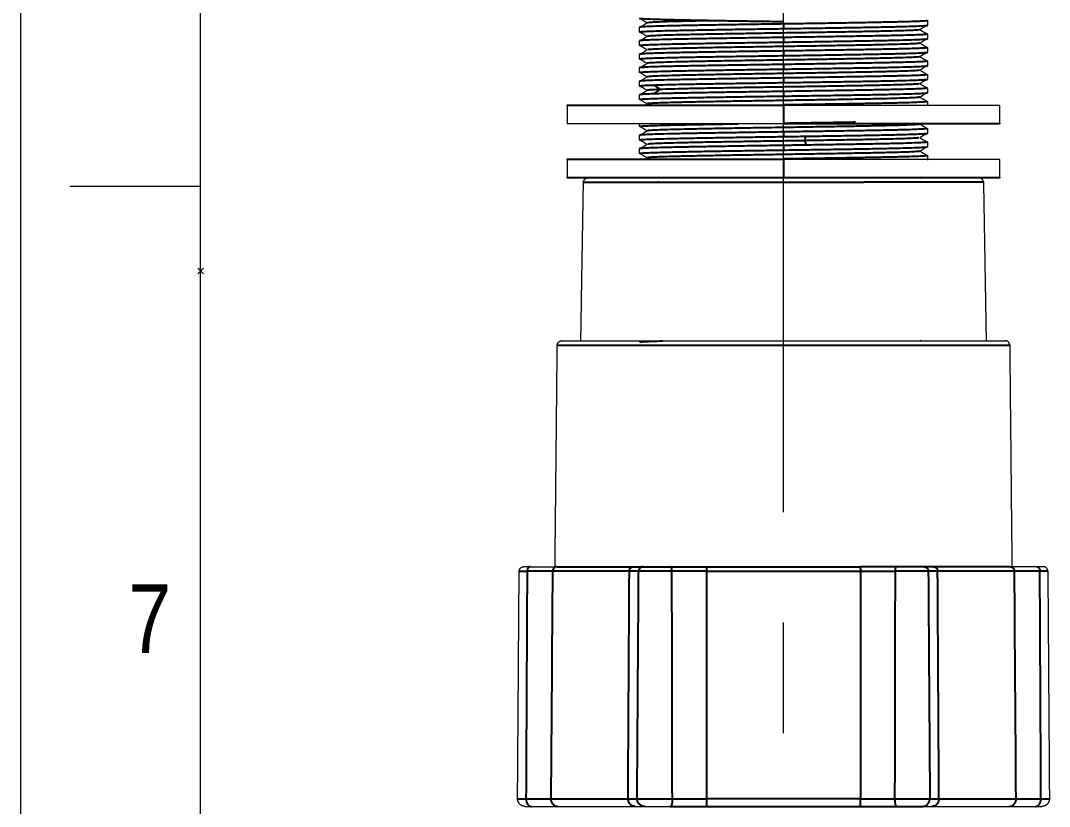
# Model space of a CAD drawing. Header units: inches. Extents: x 6245 to 6839, y 405 to 1245.
# Drawn here: x 6245.2 to 6359.5, y 556.1 to 643.4 of the extents above; entities that cross this region are included whole.
import ezdxf

# ---------------------------------------------------------------- set-up
doc = ezdxf.new("R2010")
doc.units = ezdxf.units.IN
doc.header["$LTSCALE"] = 4.84
doc.header["$MEASUREMENT"] = 0
doc.header["$PDMODE"] = 3
doc.header["$PDSIZE"] = 0.3125
doc.linetypes.add('CENTERX2', pattern=[20.32, 12.7, -2.54, 2.54, -2.54])
doc.layers.get('0').update_dxf_attribs({"linetype": 'CONTINUOUS', "lineweight": 13})
doc.layers.add('CENTER', color=1, linetype='CENTERX2', lineweight=15)
doc.styles.get("Standard").update_dxf_attribs({"font": 'arial.ttf', "width": 0.8})

msp = doc.modelspace()

# ---------------------------------------------------------------- linework, layer by layer
at = {"color": 7, "linetype": 'Continuous'}
for p, q in [((6245.238, 1244.986), (6245.238, 404.986)), ((6265.238, 624.986), (6250.702, 624.986))]:
    msp.add_line(p, q, dxfattribs=at)
at = {"linetype": 'Continuous'}
msp.add_line((6265.238, 424.986), (6265.238, 1224.986), dxfattribs=at)
at = {"lineweight": -3}
for points, knots in [([(6329.989, 643.279), (6329.155, 643.292), (6327.482, 643.316), (6325.017, 643.354), (6322.683, 643.392), (6320.571, 643.429), (6318.653, 643.466), (6316.988, 643.504), (6315.655, 643.542), (6314.702, 643.579), (6314.154, 643.614), (6314.013, 643.637), (6313.995, 643.648)], [0, 0, 0, 0, 2.521064, 5.042128, 7.563192, 10.084256, 12.60532, 15.126384, 17.647448, 20.1685119, 22.6895759, 24.7788492, 24.7788492, 24.7788492, 24.7788492]), ([(6313.989, 642.154), (6313.989, 642.164), (6314.087, 642.187), (6314.58, 642.223), (6315.493, 642.26), (6316.793, 642.299), (6318.425, 642.337), (6320.368, 642.376), (6322.52, 642.414), (6324.914, 642.452), (6327.431, 642.491), (6329.138, 642.516), (6329.989, 642.529)], [-25.2226465, -25.2226465, -25.2226465, -25.2226465, -23.1960745, -20.6187329, -18.0413913, -15.4640497, -12.886708, -10.3093664, -7.7320248, -5.1546832, -2.5773416, 0, 0, 0, 0]), ([(6329.989, 643.043), (6329.154, 643.03), (6327.484, 643.005), (6325.052, 642.968), (6322.718, 642.931), (6320.613, 642.894), (6318.688, 642.857), (6317.04, 642.819), (6315.722, 642.782), (6314.745, 642.744), (6314.166, 642.709), (6314.014, 642.685), (6313.995, 642.674)], [0, 0, 0, 0, 2.5210625, 5.042125, 7.5631874, 10.0842499, 12.6053124, 15.1263749, 17.6474373, 20.1684998, 22.6895623, 24.8929398, 24.8929398, 24.8929398, 24.8929398]), ([(6322.011, 643.404), (6321.907, 643.402), (6321.114, 643.387), (6319.715, 643.359), (6318.026, 643.32), (6316.661, 643.281), (6315.649, 643.242), (6315.031, 643.204), (6314.87, 643.18), (6314.849, 643.168)], [238.8026454, 238.8026454, 238.8026454, 238.8026454, 239.1723766, 241.6380712, 244.1037658, 246.5694604, 249.035155, 251.5008496, 253.7875724, 253.7875724, 253.7875724, 253.7875724]), ([(6345.082, 642.391), (6345.013, 642.378), (6344.74, 642.352), (6343.943, 642.313), (6342.792, 642.275), (6341.321, 642.237), (6339.516, 642.198), (6337.462, 642.159), (6335.208, 642.12), (6332.823, 642.081), (6330.372, 642.042), (6327.916, 642.003), (6325.516, 641.965), (6323.233, 641.926), (6321.124, 641.888), (6319.241, 641.849), (6317.643, 641.81), (6316.378, 641.772), (6315.459, 641.733), (6314.978, 641.698), (6314.864, 641.676), (6314.849, 641.668)], [303.2804363, 303.2804363, 303.2804363, 303.2804363, 305.7461309, 308.2118255, 310.6775201, 313.1432147, 315.6089093, 318.0746039, 320.5402985, 323.0059931, 325.4716877, 327.9373823, 330.4030769, 332.8687715, 335.3344661, 337.8001607, 340.2658553, 342.7315499, 345.1972445, 347.6629391, 349.3284304, 349.3284304, 349.3284304, 349.3284304]), ([(6345.989, 643.418), (6345.989, 643.405), (6345.857, 643.38), (6345.28, 643.343), (6344.325, 643.306), (6342.991, 643.268), (6341.325, 643.23), (6339.404, 643.192), (6337.286, 643.155), (6334.956, 643.118), (6332.491, 643.08), (6330.822, 643.055), (6329.989, 643.043)], [-25.151414, -25.151414, -25.151414, -25.151414, -22.6895602, -20.168498, -17.6474357, -15.1263735, -12.6053112, -10.084249, -7.5631867, -5.0421245, -2.5210622, 0, 0, 0, 0]), ([(6329.989, 642.529), (6330.824, 642.541), (6332.496, 642.566), (6334.964, 642.604), (6337.301, 642.642), (6339.416, 642.679), (6341.324, 642.716), (6342.987, 642.754), (6344.319, 642.792), (6345.274, 642.829), (6345.825, 642.864), (6345.966, 642.887), (6345.984, 642.898)], [0, 0, 0, 0, 2.5210647, 5.0421294, 7.5631941, 10.0842588, 12.6053235, 15.1263882, 17.6474529, 20.1685176, 22.6895823, 24.8007595, 24.8007595, 24.8007595, 24.8007595]), ([(6329.989, 641.543), (6329.134, 641.53), (6327.42, 641.505), (6324.9, 641.466), (6322.509, 641.427), (6320.364, 641.389), (6318.43, 641.351), (6316.802, 641.313), (6315.502, 641.275), (6314.584, 641.237), (6314.117, 641.203), (6314.009, 641.182), (6313.995, 641.174)], [-38.6600992, -38.6600992, -38.6600992, -38.6600992, -36.0827592, -33.5054193, -30.9280793, -28.3507394, -25.7733994, -23.1960595, -20.6187196, -18.0413796, -15.4640397, -13.8408403, -13.8408403, -13.8408403, -13.8408403]), ([(6345.989, 641.918), (6345.99, 641.906), (6345.864, 641.881), (6345.298, 641.844), (6344.347, 641.807), (6343.012, 641.768), (6341.341, 641.73), (6339.422, 641.693), (6337.297, 641.656), (6334.953, 641.618), (6332.485, 641.58), (6330.819, 641.555), (6329.989, 641.543)], [25.3098221, 25.3098221, 25.3098221, 25.3098221, 27.731705, 30.252769, 32.7738331, 35.2948972, 37.8159613, 40.3370254, 42.8580895, 45.3791536, 47.9002177, 50.4212817, 50.4212817, 50.4212817, 50.4212817]), ([(6329.989, 641.029), (6330.825, 641.042), (6332.499, 641.066), (6334.967, 641.104), (6337.304, 641.142), (6339.409, 641.179), (6341.319, 641.216), (6342.956, 641.253), (6344.288, 641.291), (6345.253, 641.328), (6345.82, 641.364), (6345.965, 641.387), (6345.984, 641.398)], [-50.421317, -50.421317, -50.421317, -50.421317, -47.9002511, -45.3791853, -42.8581194, -40.3370536, -37.8159877, -35.2949219, -32.773856, -30.2527902, -27.7317243, -25.563414, -25.563414, -25.563414, -25.563414]), ([(6313.989, 640.654), (6313.989, 640.666), (6314.113, 640.69), (6314.68, 640.728), (6315.632, 640.765), (6316.966, 640.803), (6318.63, 640.842), (6320.547, 640.879), (6322.677, 640.916), (6325.026, 640.954), (6327.497, 640.992), (6329.161, 641.016), (6329.989, 641.029)], [-25.1223367, -25.1223367, -25.1223367, -25.1223367, -22.6895916, -20.1685258, -17.6474601, -15.1263944, -12.6053287, -10.0842629, -7.5631972, -5.0421315, -2.5210657, 0, 0, 0, 0]), ([(6345.129, 640.904), (6345.115, 640.896), (6345.006, 640.875), (6344.542, 640.841), (6343.639, 640.802), (6342.373, 640.763), (6340.785, 640.724), (6338.903, 640.686), (6336.822, 640.647), (6334.563, 640.609), (6332.147, 640.57), (6329.681, 640.531), (6327.214, 640.492), (6324.847, 640.454), (6322.621, 640.415), (6320.571, 640.377), (6318.769, 640.338), (6317.261, 640.299), (6316.082, 640.261), (6315.268, 640.222), (6314.986, 640.196), (6314.91, 640.183)], [35.3759087, 35.3759087, 35.3759087, 35.3759087, 36.9854191, 39.4511137, 41.9168083, 44.3825029, 46.8481975, 49.3138921, 51.7795867, 54.2452813, 56.7109759, 59.1766705, 61.6423651, 64.1080597, 66.5737543, 69.0394489, 71.5051435, 73.9708381, 76.4365327, 78.9022273, 81.3679219, 81.3679219, 81.3679219, 81.3679219]), ([(6345.989, 640.418), (6345.989, 640.406), (6345.864, 640.381), (6345.291, 640.344), (6344.336, 640.306), (6343.001, 640.268), (6341.353, 640.23), (6339.427, 640.193), (6337.304, 640.156), (6334.954, 640.118), (6332.483, 640.08), (6330.818, 640.055), (6329.989, 640.043)], [-25.1441361, -25.1441361, -25.1441361, -25.1441361, -22.6895944, -20.1685283, -17.6474623, -15.1263962, -12.6053302, -10.0842642, -7.5631981, -5.0421321, -2.521066, 0, 0, 0, 0]), ([(6313.989, 639.154), (6313.989, 639.166), (6314.117, 639.191), (6314.686, 639.228), (6315.638, 639.265), (6316.974, 639.304), (6318.645, 639.342), (6320.569, 639.379), (6322.686, 639.416), (6325.024, 639.454), (6327.489, 639.492), (6329.158, 639.517), (6329.989, 639.529)], [25.3028023, 25.3028023, 25.3028023, 25.3028023, 27.7316874, 30.2527499, 32.7738124, 35.2948748, 37.8159373, 40.3369998, 42.8580623, 45.3791248, 47.9001873, 50.4212498, 50.4212498, 50.4212498, 50.4212498]), ([(6329.989, 640.043), (6329.155, 640.031), (6327.484, 640.005), (6325.015, 639.968), (6322.679, 639.93), (6320.564, 639.893), (6318.661, 639.856), (6317.007, 639.818), (6315.674, 639.78), (6314.714, 639.743), (6314.154, 639.707), (6314.012, 639.685), (6313.994, 639.674)], [-50.4213183, -50.4213183, -50.4213183, -50.4213183, -47.9002524, -45.3791865, -42.8581206, -40.3370547, -37.8159888, -35.2949228, -32.7738569, -30.252791, -27.7317251, -25.5806407, -25.5806407, -25.5806407, -25.5806407]), ([(6345.13, 639.405), (6345.109, 639.393), (6344.952, 639.368), (6344.346, 639.331), (6343.362, 639.293), (6342.011, 639.254), (6340.333, 639.215), (6338.386, 639.176), (6336.233, 639.137), (6333.918, 639.098), (6331.498, 639.06), (6329.042, 639.021), (6326.58, 638.982), (6324.227, 638.943), (6322.02, 638.904), (6320.045, 638.866), (6318.335, 638.828), (6316.898, 638.789), (6315.814, 638.75), (6315.103, 638.711), (6314.896, 638.685), (6314.859, 638.672)], [130.9042582, 130.9042582, 130.9042582, 130.9042582, 133.1475086, 135.6132032, 138.0788978, 140.5445924, 143.010287, 145.4759816, 147.9416762, 150.4073708, 152.8730654, 155.33876, 157.8044546, 160.2701492, 162.7358438, 165.2015384, 167.6672331, 170.1329277, 172.5986223, 175.0643169, 177.5300115, 177.5300115, 177.5300115, 177.5300115]), ([(6329.989, 639.529), (6330.825, 639.541), (6332.498, 639.566), (6334.94, 639.604), (6337.279, 639.641), (6339.379, 639.678), (6341.301, 639.715), (6342.937, 639.753), (6344.261, 639.79), (6345.236, 639.827), (6345.815, 639.863), (6345.965, 639.887), (6345.984, 639.898)], [0, 0, 0, 0, 2.5210642, 5.0421283, 7.5631925, 10.0842566, 12.6053208, 15.1263849, 17.6474491, 20.1685132, 22.6895774, 24.9029416, 24.9029416, 24.9029416, 24.9029416]), ([(6345.989, 638.918), (6345.989, 638.905), (6345.857, 638.88), (6345.27, 638.843), (6344.303, 638.805), (6342.976, 638.768), (6341.327, 638.73), (6339.386, 638.692), (6337.27, 638.655), (6334.921, 638.617), (6332.48, 638.58), (6330.818, 638.555), (6329.989, 638.543)], [25.2203229, 25.2203229, 25.2203229, 25.2203229, 27.7317112, 30.2527759, 32.7738405, 35.2949052, 37.8159699, 40.3370345, 42.8580992, 45.3791638, 47.9002285, 50.4212932, 50.4212932, 50.4212932, 50.4212932]), ([(6313.989, 637.654), (6313.989, 637.667), (6314.124, 637.692), (6314.712, 637.729), (6315.669, 637.766), (6317.001, 637.804), (6318.663, 637.842), (6320.58, 637.88), (6322.702, 637.917), (6325.024, 637.954), (6327.489, 637.992), (6329.157, 638.016), (6329.989, 638.029)], [-25.1877021, -25.1877021, -25.1877021, -25.1877021, -22.689574, -20.1685102, -17.6474464, -15.1263827, -12.6053189, -10.0842551, -7.5631913, -5.0421276, -2.5210638, 0, 0, 0, 0]), ([(6329.989, 638.543), (6329.155, 638.53), (6327.482, 638.506), (6325.016, 638.468), (6322.681, 638.43), (6320.57, 638.393), (6318.653, 638.356), (6316.988, 638.318), (6315.655, 638.28), (6314.703, 638.242), (6314.154, 638.207), (6314.013, 638.184), (6313.995, 638.174)], [0, 0, 0, 0, 2.5210639, 5.0421278, 7.5631917, 10.0842556, 12.6053195, 15.1263834, 17.6474473, 20.1685112, 22.6895751, 24.7837215, 24.7837215, 24.7837215, 24.7837215]), ([(6345.112, 637.898), (6345.067, 637.885), (6344.842, 637.859), (6344.115, 637.82), (6343.016, 637.782), (6341.568, 637.743), (6339.837, 637.704), (6337.827, 637.665), (6335.603, 637.626), (6333.236, 637.587), (6330.785, 637.549), (6328.315, 637.51), (6325.893, 637.471), (6323.58, 637.432), (6321.441, 637.394), (6319.524, 637.355), (6317.883, 637.316), (6316.552, 637.278), (6315.581, 637.239), (6315.016, 637.203), (6314.868, 637.179), (6314.849, 637.168)], [226.8439035, 226.8439035, 226.8439035, 226.8439035, 229.3095981, 231.7752927, 234.2409874, 236.706682, 239.1723766, 241.6380712, 244.1037658, 246.5694604, 249.035155, 251.5008496, 253.9665442, 256.4322388, 258.8979334, 261.363628, 263.8293226, 266.2950172, 268.7607118, 271.2264064, 273.3194594, 273.3194594, 273.3194594, 273.3194594]), ([(6329.989, 638.029), (6330.825, 638.042), (6332.496, 638.066), (6334.933, 638.104), (6337.258, 638.141), (6339.37, 638.178), (6341.296, 638.215), (6342.95, 638.253), (6344.268, 638.29), (6345.241, 638.328), (6345.814, 638.363), (6345.964, 638.387), (6345.984, 638.398)], [-50.4212462, -50.4212462, -50.4212462, -50.4212462, -47.9001839, -45.3791216, -42.8580593, -40.336997, -37.8159347, -35.2948724, -32.7738101, -30.2527477, -27.7316854, -25.5637707, -25.5637707, -25.5637707, -25.5637707]), ([(6329.989, 637.043), (6329.156, 637.031), (6327.488, 637.005), (6325.026, 636.968), (6322.706, 636.931), (6320.584, 636.894), (6318.664, 636.856), (6316.998, 636.818), (6315.664, 636.78), (6314.708, 636.743), (6314.155, 636.708), (6314.013, 636.684), (6313.995, 636.674)], [-50.4213249, -50.4213249, -50.4213249, -50.4213249, -47.9002586, -45.3791924, -42.8581261, -40.3370599, -37.8159937, -35.2949274, -32.7738612, -30.2527949, -27.7317287, -25.6371295, -25.6371295, -25.6371295, -25.6371295]), ([(6329.989, 636.529), (6330.825, 636.541), (6332.497, 636.566), (6334.958, 636.604), (6337.265, 636.641), (6339.39, 636.678), (6341.313, 636.716), (6342.975, 636.754), (6344.304, 636.791), (6345.26, 636.829), (6345.821, 636.864), (6345.966, 636.887), (6345.984, 636.898)], [-50.4213037, -50.4213037, -50.4213037, -50.4213037, -47.9002385, -45.3791733, -42.8581082, -40.337043, -37.8159778, -35.2949126, -32.7738474, -30.2527822, -27.731717, -25.6120187, -25.6120187, -25.6120187, -25.6120187]), ([(6313.989, 636.154), (6313.989, 636.165), (6314.094, 636.188), (6314.602, 636.224), (6315.196, 636.248), (6315.548, 636.26)], [-7.1435864, -7.1435864, -7.1435864, -7.1435864, -4.9768624, -2.4884312, 0, 0, 0, 0]), ([(6316.319, 635.767), (6315.968, 635.754), (6315.383, 635.729), (6314.958, 635.695), (6314.862, 635.675), (6314.849, 635.668)], [0, 0, 0, 0, 2.4656946, 4.9313892, 6.3522296, 6.3522296, 6.3522296, 6.3522296]), ([(6345.982, 635.911), (6345.962, 635.901), (6345.817, 635.878), (6345.261, 635.843), (6344.306, 635.805), (6342.979, 635.768), (6341.318, 635.73), (6339.393, 635.692), (6337.264, 635.655), (6334.951, 635.618), (6332.488, 635.58), (6330.822, 635.555), (6329.989, 635.543)], [-24.7516955, -24.7516955, -24.7516955, -24.7516955, -22.6895883, -20.1685229, -17.6474575, -15.1263922, -12.6053268, -10.0842615, -7.5631961, -5.0421307, -2.5210654, 0, 0, 0, 0]), ([(6315.548, 635.274), (6315.193, 635.262), (6314.595, 635.237), (6314.12, 635.203), (6314.009, 635.182), (6313.994, 635.174)], [-32.3494677, -32.3494677, -32.3494677, -32.3494677, -29.8610471, -27.3726265, -25.6510536, -25.6510536, -25.6510536, -25.6510536]), ([(6345.13, 634.905), (6345.113, 634.895), (6344.99, 634.873), (6344.486, 634.838), (6343.542, 634.799), (6342.255, 634.76), (6340.657, 634.722), (6338.767, 634.683), (6336.653, 634.644), (6334.359, 634.606), (6331.952, 634.567), (6329.483, 634.528), (6327.052, 634.49), (6324.674, 634.451), (6322.429, 634.412), (6320.389, 634.373), (6318.601, 634.334), (6317.134, 634.296), (6315.991, 634.257), (6315.208, 634.218), (6314.949, 634.192), (6314.887, 634.179)], [54.9123685, 54.9123685, 54.9123685, 54.9123685, 56.7109762, 59.1766709, 61.6423655, 64.1080601, 66.5737547, 69.0394493, 71.505144, 73.9708386, 76.4365332, 78.9022278, 81.3679224, 83.8336171, 86.2993117, 88.7650063, 91.2307009, 93.6963955, 96.1620902, 98.6277848, 101.0934794, 101.0934794, 101.0934794, 101.0934794]), ([(6329.989, 635.029), (6330.823, 635.041), (6332.493, 635.066), (6334.955, 635.104), (6337.283, 635.142), (6339.398, 635.178), (6341.319, 635.216), (6342.986, 635.254), (6344.321, 635.292), (6345.275, 635.329), (6345.825, 635.364), (6345.966, 635.387), (6345.984, 635.398)], [-50.4213028, -50.4213028, -50.4213028, -50.4213028, -47.9002377, -45.3791725, -42.8581074, -40.3370423, -37.8159771, -35.294912, -32.7738468, -30.2527817, -27.7317166, -25.6364291, -25.6364291, -25.6364291, -25.6364291]), ([(6345.989, 634.418), (6345.989, 634.405), (6345.858, 634.381), (6345.282, 634.344), (6344.328, 634.306), (6342.993, 634.268), (6341.326, 634.23), (6339.404, 634.192), (6337.287, 634.155), (6334.956, 634.118), (6332.492, 634.08), (6330.822, 634.055), (6329.989, 634.043)], [-25.1460933, -25.1460933, -25.1460933, -25.1460933, -22.6895626, -20.1685001, -17.6474376, -15.1263751, -12.6053126, -10.08425, -7.5631875, -5.042125, -2.5210625, 0, 0, 0, 0]), ([(6329.989, 632.029), (6330.824, 632.041), (6332.498, 632.066), (6334.967, 632.104), (6336.784, 632.133), (6337.755, 632.15), (6337.994, 632.154)], [-50.4213234, -50.4213234, -50.4213234, -50.4213234, -47.9002572, -45.3791911, -42.8581249, -42.0171915, -42.0171915, -42.0171915, -42.0171915]), ([(6313.989, 631.654), (6313.989, 631.666), (6314.113, 631.69), (6314.681, 631.728), (6315.633, 631.765), (6316.967, 631.803), (6318.629, 631.842), (6320.546, 631.879), (6322.645, 631.916), (6324.172, 631.94), (6324.938, 631.952)], [-25.1243873, -25.1243873, -25.1243873, -25.1243873, -22.6895905, -20.1685249, -17.6474592, -15.1263936, -12.605328, -10.0842624, -7.5631968, -5.1551628, -5.1551628, -5.1551628, -5.1551628]), ([(6329.989, 631.043), (6329.155, 631.03), (6327.483, 631.006), (6325.015, 630.968), (6322.68, 630.93), (6320.565, 630.893), (6318.662, 630.856), (6317.01, 630.818), (6315.676, 630.78), (6314.716, 630.743), (6314.156, 630.708), (6314.013, 630.685), (6313.995, 630.674)], [-50.421312, -50.421312, -50.421312, -50.421312, -47.9002464, -45.3791808, -42.8581152, -40.3370496, -37.815984, -35.2949184, -32.7738528, -30.2527872, -27.7317216, -25.587436, -25.587436, -25.587436, -25.587436]), ([(6345.095, 631.894), (6345.035, 631.881), (6344.781, 631.855), (6344.012, 631.816), (6342.872, 631.777), (6341.398, 631.739), (6339.625, 631.7), (6337.604, 631.661), (6335.383, 631.623), (6333.01, 631.584), (6330.574, 631.545), (6328.133, 631.507), (6325.702, 631.468), (6323.395, 631.429), (6321.256, 631.39), (6319.363, 631.351), (6317.76, 631.313), (6316.45, 631.274), (6315.506, 631.235), (6314.991, 631.2), (6314.866, 631.177), (6314.849, 631.168)], [246.5694619, 246.5694619, 246.5694619, 246.5694619, 249.0351565, 251.5008512, 253.9665458, 256.4322404, 258.897935, 261.3636296, 263.8293243, 266.2950189, 268.7607135, 271.2264081, 273.6921027, 276.1577974, 278.623492, 281.0891866, 283.5548812, 286.0205758, 288.4862705, 290.9519651, 292.8051493, 292.8051493, 292.8051493, 292.8051493]), ([(6345.989, 631.418), (6345.989, 631.406), (6345.864, 631.381), (6345.293, 631.344), (6344.338, 631.306), (6343.004, 631.268), (6341.354, 631.23), (6339.429, 631.193), (6337.305, 631.156), (6334.954, 631.118), (6332.483, 631.08), (6330.818, 631.055), (6329.989, 631.043)], [-25.1406267, -25.1406267, -25.1406267, -25.1406267, -22.6895945, -20.1685285, -17.6474624, -15.1263964, -12.6053303, -10.0842642, -7.5631982, -5.0421321, -2.5210661, 0, 0, 0, 0]), ([(6313.989, 630.154), (6313.989, 630.166), (6314.118, 630.191), (6314.688, 630.228), (6315.64, 630.265), (6316.975, 630.304), (6318.646, 630.342), (6320.569, 630.379), (6322.686, 630.416), (6325.024, 630.454), (6327.489, 630.492), (6329.157, 630.517), (6329.989, 630.529)], [25.2995025, 25.2995025, 25.2995025, 25.2995025, 27.7316861, 30.2527485, 32.7738109, 35.2948733, 37.8159357, 40.336998, 42.8580604, 45.3791228, 47.9001852, 50.4212475, 50.4212475, 50.4212475, 50.4212475]), ([(6332.492, 630.567), (6333.318, 630.579), (6334.951, 630.604), (6337.298, 630.642), (6339.435, 630.679), (6341.328, 630.716), (6342.966, 630.753), (6344.284, 630.791), (6345.25, 630.828), (6345.818, 630.864), (6345.965, 630.887), (6345.984, 630.898)], [-47.8999973, -47.8999973, -47.8999973, -47.8999973, -45.3789448, -42.8578923, -40.3368399, -37.8157874, -35.2947349, -32.7736824, -30.2526299, -27.7315774, -25.5668131, -25.5668131, -25.5668131, -25.5668131]), ([(6345.989, 629.918), (6345.989, 629.906), (6345.859, 629.881), (6345.277, 629.843), (6344.317, 629.806), (6342.998, 629.768), (6341.352, 629.73), (6339.448, 629.693), (6337.299, 629.656), (6334.945, 629.618), (6333.315, 629.593), (6332.492, 629.58)], [-22.6629869, -22.6629869, -22.6629869, -22.6629869, -20.1684176, -17.6473654, -15.1263132, -12.605261, -10.0842088, -7.5631566, -5.0421044, -2.5210522, 0, 0, 0, 0]), ([(6313.989, 628.654), (6313.989, 628.667), (6314.125, 628.692), (6314.713, 628.729), (6315.669, 628.766), (6317.001, 628.804), (6318.663, 628.842), (6320.581, 628.88), (6322.704, 628.917), (6325.024, 628.954), (6327.489, 628.992), (6329.157, 629.016), (6329.989, 629.029)], [25.2301107, 25.2301107, 25.2301107, 25.2301107, 27.7317045, 30.2527686, 32.7738326, 35.2948967, 37.8159607, 40.3370248, 42.8580888, 45.3791529, 47.9002169, 50.421281, 50.421281, 50.421281, 50.421281]), ([(6329.989, 629.543), (6329.155, 629.53), (6327.482, 629.505), (6325.017, 629.468), (6322.683, 629.43), (6320.572, 629.393), (6318.654, 629.356), (6316.988, 629.318), (6315.655, 629.28), (6314.702, 629.242), (6314.154, 629.207), (6314.012, 629.184), (6313.995, 629.174)], [0, 0, 0, 0, 2.5210642, 5.0421283, 7.5631925, 10.0842566, 12.6053208, 15.126385, 17.6474491, 20.1685133, 22.6895774, 24.7894561, 24.7894561, 24.7894561, 24.7894561]), ([(6345.13, 628.905), (6345.111, 628.894), (6344.965, 628.87), (6344.393, 628.833), (6343.422, 628.794), (6342.084, 628.756), (6340.424, 628.717), (6338.49, 628.678), (6336.323, 628.639), (6334.02, 628.6), (6331.597, 628.561), (6329.115, 628.522), (6326.668, 628.484), (6324.311, 628.445), (6322.108, 628.406), (6320.113, 628.367), (6318.377, 628.329), (6316.949, 628.29), (6315.856, 628.252), (6315.136, 628.213), (6314.912, 628.187), (6314.867, 628.174)], [74.3616869, 74.3616869, 74.3616869, 74.3616869, 76.4364334, 78.9021248, 81.3678162, 83.8335076, 86.299199, 88.7648904, 91.2305818, 93.6962732, 96.1619646, 98.627656, 101.0933474, 103.5590388, 106.0247302, 108.4904216, 110.956113, 113.4218044, 115.8874958, 118.3531872, 120.8188786, 120.8188786, 120.8188786, 120.8188786]), ([(6329.989, 629.029), (6330.825, 629.042), (6332.496, 629.066), (6334.936, 629.104), (6337.258, 629.141), (6339.371, 629.178), (6341.298, 629.215), (6342.953, 629.253), (6344.271, 629.29), (6345.242, 629.328), (6345.815, 629.363), (6345.964, 629.387), (6345.984, 629.398)], [-50.4212503, -50.4212503, -50.4212503, -50.4212503, -47.9001878, -45.3791253, -42.8580627, -40.3370002, -37.8159377, -35.2948752, -32.7738127, -30.2527502, -27.7316877, -25.5687976, -25.5687976, -25.5687976, -25.5687976]), ([(6316.571, 607.792), (6316.127, 607.78), (6315.344, 607.755), (6314.507, 607.718), (6314.073, 607.685), (6313.989, 607.663), (6313.989, 607.654)], [0, 0, 0, 0, 2.4605943, 4.9211886, 7.3817828, 9.2445547, 9.2445547, 9.2445547, 9.2445547]), ([(6304.789, 582.723), (6304.751, 582.723), (6304.713, 582.717), (6304.676, 582.707), (6304.627, 582.693), (6304.578, 582.67), (6304.535, 582.638), (6304.494, 582.609), (6304.457, 582.571), (6304.426, 582.528), (6304.396, 582.485), (6304.371, 582.437), (6304.355, 582.385), (6304.339, 582.334), (6304.33, 582.279), (6304.329, 582.225)], [-0.80126826, -0.80126826, -0.80126826, -0.80126826, -0.67220824, -0.67220824, -0.67220824, -0.49736249, -0.49736249, -0.49736249, -0.32956837, -0.32956837, -0.32956837, -0.16488275, -0.16488275, -0.16488275, 0, 0, 0, 0]), ([(6312.869, 582.225), (6312.869, 582.279), (6312.878, 582.334), (6312.893, 582.385), (6312.909, 582.437), (6312.933, 582.485), (6312.961, 582.528), (6312.991, 582.571), (6313.027, 582.609), (6313.067, 582.638), (6313.108, 582.67), (6313.154, 582.693), (6313.201, 582.707), (6313.237, 582.717), (6313.273, 582.723), (6313.309, 582.723)], [-0.80724683, -0.80724683, -0.80724683, -0.80724683, -0.64236407, -0.64236407, -0.64236407, -0.47767846, -0.47767846, -0.47767846, -0.30988434, -0.30988434, -0.30988434, -0.13503859, -0.13503859, -0.13503859, -0.00597857, -0.00597857, -0.00597857, -0.00597857]), ([(6321.458, 582.638), (6321.457, 582.609), (6321.455, 582.571), (6321.454, 582.528), (6321.452, 582.485), (6321.451, 582.437), (6321.451, 582.385), (6321.45, 582.334), (6321.45, 582.279), (6321.45, 582.225)], [-0.49736249, -0.49736249, -0.49736249, -0.49736249, -0.32956837, -0.32956837, -0.32956837, -0.16488275, -0.16488275, -0.16488275, 0, 0, 0, 0]), ([(6338.52, 582.638), (6338.522, 582.609), (6338.524, 582.571), (6338.525, 582.528), (6338.526, 582.485), (6338.527, 582.437), (6338.528, 582.385), (6338.528, 582.334), (6338.529, 582.279), (6338.529, 582.225)], [0.30988434, 0.30988434, 0.30988434, 0.30988434, 0.47767846, 0.47767846, 0.47767846, 0.64236407, 0.64236407, 0.64236407, 0.80724683, 0.80724683, 0.80724683, 0.80724683]), ([(6346.669, 582.723), (6346.706, 582.723), (6346.742, 582.717), (6346.777, 582.707), (6346.825, 582.693), (6346.871, 582.67), (6346.912, 582.638), (6346.952, 582.609), (6346.988, 582.571), (6347.017, 582.528), (6347.046, 582.485), (6347.069, 582.437), (6347.085, 582.385), (6347.101, 582.334), (6347.109, 582.279), (6347.11, 582.225)], [-0.80126826, -0.80126826, -0.80126826, -0.80126826, -0.67220824, -0.67220824, -0.67220824, -0.49736249, -0.49736249, -0.49736249, -0.32956837, -0.32956837, -0.32956837, -0.16488275, -0.16488275, -0.16488275, 0, 0, 0, 0]), ([(6355.19, 582.723), (6355.228, 582.723), (6355.266, 582.717), (6355.302, 582.707), (6355.352, 582.693), (6355.4, 582.67), (6355.443, 582.638), (6355.484, 582.609), (6355.522, 582.571), (6355.553, 582.528), (6355.583, 582.485), (6355.607, 582.437), (6355.624, 582.385), (6355.64, 582.334), (6355.649, 582.279), (6355.649, 582.225)], [0.00597857, 0.00597857, 0.00597857, 0.00597857, 0.13503859, 0.13503859, 0.13503859, 0.30988434, 0.30988434, 0.30988434, 0.47767846, 0.47767846, 0.47767846, 0.64236407, 0.64236407, 0.64236407, 0.80724683, 0.80724683, 0.80724683, 0.80724683]), ([(6304.148, 556.938), (6304.148, 556.849), (6304.162, 556.758), (6304.188, 556.673), (6304.214, 556.586), (6304.254, 556.503), (6304.304, 556.431), (6304.355, 556.358), (6304.417, 556.293), (6304.486, 556.241), (6304.558, 556.188), (6304.638, 556.147), (6304.721, 556.122), (6304.788, 556.102), (6304.857, 556.092), (6304.926, 556.091)], [0.0059714, 0.0059714, 0.0059714, 0.0059714, 0.2778304, 0.2778304, 0.2778304, 0.5553457, 0.5553457, 0.5553457, 0.8378475, 0.8378475, 0.8378475, 1.1320665, 1.1320665, 1.1320665, 1.366222, 1.366222, 1.366222, 1.366222]), ([(6313.463, 556.091), (6313.398, 556.092), (6313.332, 556.102), (6313.268, 556.122), (6313.189, 556.147), (6313.112, 556.188), (6313.043, 556.241), (6312.977, 556.293), (6312.917, 556.358), (6312.868, 556.431), (6312.821, 556.503), (6312.782, 556.586), (6312.757, 556.673), (6312.732, 556.758), (6312.719, 556.849), (6312.719, 556.938)], [0.0077285, 0.0077285, 0.0077285, 0.0077285, 0.2418841, 0.2418841, 0.2418841, 0.536103, 0.536103, 0.536103, 0.8186049, 0.8186049, 0.8186049, 1.0961202, 1.0961202, 1.0961202, 1.3679792, 1.3679792, 1.3679792, 1.3679792]), ([(6321.419, 556.938), (6321.419, 556.849), (6321.419, 556.758), (6321.42, 556.673), (6321.421, 556.586), (6321.423, 556.503), (6321.425, 556.431), (6321.427, 556.358), (6321.429, 556.293), (6321.432, 556.241), (6321.435, 556.188), (6321.439, 556.147), (6321.442, 556.122)], [0.0059714, 0.0059714, 0.0059714, 0.0059714, 0.2778304, 0.2778304, 0.2778304, 0.5553457, 0.5553457, 0.5553457, 0.8378475, 0.8378475, 0.8378475, 1.1320665, 1.1320665, 1.1320665, 1.1320665]), ([(6338.536, 556.122), (6338.54, 556.147), (6338.543, 556.188), (6338.546, 556.241), (6338.549, 556.293), (6338.552, 556.358), (6338.554, 556.431), (6338.556, 556.503), (6338.557, 556.586), (6338.558, 556.673), (6338.559, 556.758), (6338.56, 556.849), (6338.56, 556.938)], [0.2418841, 0.2418841, 0.2418841, 0.2418841, 0.536103, 0.536103, 0.536103, 0.8186049, 0.8186049, 0.8186049, 1.0961202, 1.0961202, 1.0961202, 1.3679792, 1.3679792, 1.3679792, 1.3679792]), ([(6347.26, 556.938), (6347.26, 556.849), (6347.247, 556.758), (6347.222, 556.673), (6347.196, 556.586), (6347.158, 556.503), (6347.11, 556.431), (6347.061, 556.358), (6347.002, 556.293), (6346.936, 556.241), (6346.867, 556.188), (6346.79, 556.147), (6346.71, 556.122), (6346.647, 556.102), (6346.581, 556.092), (6346.515, 556.091)], [0.0059714, 0.0059714, 0.0059714, 0.0059714, 0.2778304, 0.2778304, 0.2778304, 0.5553457, 0.5553457, 0.5553457, 0.8378475, 0.8378475, 0.8378475, 1.1320665, 1.1320665, 1.1320665, 1.366222, 1.366222, 1.366222, 1.366222]), ([(6355.053, 556.091), (6355.122, 556.092), (6355.191, 556.102), (6355.257, 556.122), (6355.34, 556.147), (6355.421, 556.188), (6355.493, 556.241), (6355.562, 556.293), (6355.624, 556.358), (6355.675, 556.431), (6355.725, 556.503), (6355.764, 556.586), (6355.791, 556.673), (6355.817, 556.758), (6355.83, 556.849), (6355.83, 556.938)], [0.0077285, 0.0077285, 0.0077285, 0.0077285, 0.2418841, 0.2418841, 0.2418841, 0.536103, 0.536103, 0.536103, 0.8186049, 0.8186049, 0.8186049, 1.0961202, 1.0961202, 1.0961202, 1.3679792, 1.3679792, 1.3679792, 1.3679792])]:
    msp.add_open_spline(points, degree=3, knots=knots, dxfattribs=at)
for points, degree in [([(6314.849, 643.154), (6314.565, 643.319), (6314.28, 643.484), (6313.995, 643.648)], 3), ([(6313.989, 642.154), (6313.989, 642.411), (6313.989, 642.668)], 2), ([(6313.995, 642.674), (6314.28, 642.838), (6314.565, 643.003), (6314.85, 643.167)], 3), ([(6345.129, 642.417), (6345.414, 642.253), (6345.699, 642.088), (6345.984, 641.924)], 3), ([(6345.984, 642.898), (6345.699, 642.733), (6345.414, 642.569), (6345.13, 642.404)], 3), ([(6345.989, 643.418), (6345.989, 643.161), (6345.989, 642.904)], 2), ([(6314.849, 641.655), (6314.564, 641.819), (6314.279, 641.984), (6313.995, 642.148)], 3), ([(6313.995, 641.174), (6314.28, 641.339), (6314.564, 641.503), (6314.849, 641.667)], 3), ([(6345.984, 641.398), (6345.699, 641.233), (6345.414, 641.069), (6345.129, 640.904)], 3), ([(6345.989, 641.918), (6345.989, 641.661), (6345.989, 641.404)], 2), ([(6313.989, 640.654), (6313.989, 640.911), (6313.989, 641.168)], 2), ([(6313.994, 639.674), (6314.279, 639.838), (6314.564, 640.003), (6314.849, 640.167)], 3), ([(6314.849, 640.155), (6314.564, 640.319), (6314.279, 640.483), (6313.995, 640.648)], 3), ([(6345.129, 640.917), (6345.414, 640.753), (6345.699, 640.588), (6345.984, 640.424)], 3), ([(6345.989, 640.418), (6345.989, 640.161), (6345.989, 639.904)], 2), ([(6313.989, 639.154), (6313.989, 639.411), (6313.989, 639.668)], 2), ([(6314.849, 638.655), (6314.565, 638.819), (6314.28, 638.984), (6313.995, 639.148)], 3), ([(6345.129, 639.418), (6345.414, 639.253), (6345.699, 639.088), (6345.984, 638.924)], 3), ([(6345.984, 639.898), (6345.699, 639.734), (6345.414, 639.569), (6345.13, 639.405)], 3), ([(6345.989, 638.918), (6345.989, 638.661), (6345.989, 638.404)], 2), ([(6313.989, 637.654), (6313.989, 637.911), (6313.989, 638.168)], 2), ([(6313.995, 638.174), (6314.28, 638.338), (6314.565, 638.503), (6314.85, 638.667)], 3), ([(6345.984, 638.398), (6345.699, 638.233), (6345.414, 638.069), (6345.13, 637.905)], 3), ([(6345.13, 637.917), (6345.414, 637.753), (6345.699, 637.588), (6345.984, 637.424)], 3), ([(6313.989, 636.154), (6313.989, 636.411), (6313.989, 636.668)], 2), ([(6314.849, 637.155), (6314.564, 637.319), (6314.279, 637.484), (6313.995, 637.648)], 3), ([(6313.995, 636.674), (6314.279, 636.838), (6314.564, 637.003), (6314.849, 637.167)], 3), ([(6345.984, 636.898), (6345.699, 636.734), (6345.414, 636.569), (6345.129, 636.405)], 3), ([(6345.989, 637.418), (6345.989, 637.161), (6345.989, 636.904)], 2), ([(6314.849, 635.654), (6314.564, 635.819), (6314.28, 635.983), (6313.995, 636.148)], 3), ([(6313.995, 635.174), (6314.279, 635.338), (6314.564, 635.503), (6314.849, 635.667)], 3), ([(6345.129, 636.417), (6345.414, 636.253), (6345.699, 636.088), (6345.984, 635.924)], 3), ([(6345.989, 635.889), (6345.989, 635.646), (6345.989, 635.404)], 2), ([(6313.989, 634.654), (6313.989, 634.911), (6313.989, 635.168)], 2), ([(6314.849, 634.155), (6314.564, 634.319), (6314.28, 634.484), (6313.995, 634.648)], 3), ([(6345.984, 635.398), (6345.699, 635.234), (6345.415, 635.069), (6345.13, 634.905)], 3), ([(6345.189, 634.883), (6345.454, 634.73), (6345.719, 634.577), (6345.984, 634.424)], 3), ([(6345.989, 634.418), (6345.989, 634.204), (6345.989, 633.991)], 2), ([(6305.989, 631.991), (6305.989, 632.991), (6305.989, 633.991)], 2), ([(6314.547, 633.993), (6314.648, 634.051), (6314.749, 634.109), (6314.849, 634.167)], 3), ([(6353.989, 633.991), (6353.989, 632.991), (6353.989, 631.991)], 2), ([(6313.989, 631.654), (6313.989, 631.822), (6313.989, 631.991)], 2), ([(6314.849, 631.155), (6314.565, 631.319), (6314.28, 631.484), (6313.995, 631.648)], 3), ([(6313.995, 630.674), (6314.28, 630.838), (6314.565, 631.003), (6314.85, 631.167)], 3), ([(6345.288, 631.996), (6345.235, 631.966), (6345.183, 631.935), (6345.13, 631.905)], 3), ([(6345.13, 631.917), (6345.414, 631.753), (6345.699, 631.589), (6345.984, 631.424)], 3), ([(6345.989, 631.418), (6345.989, 631.161), (6345.989, 630.904)], 2), ([(6313.989, 630.154), (6313.989, 630.411), (6313.989, 630.668)], 2), ([(6314.849, 629.655), (6314.565, 629.819), (6314.28, 629.983), (6313.995, 630.148)], 3), ([(6345.984, 630.898), (6345.699, 630.733), (6345.414, 630.569), (6345.129, 630.405)], 3), ([(6345.129, 630.417), (6345.414, 630.253), (6345.699, 630.088), (6345.984, 629.924)], 3), ([(6345.989, 629.918), (6345.989, 629.661), (6345.989, 629.404)], 2), ([(6313.989, 628.654), (6313.989, 628.911), (6313.989, 629.168)], 2), ([(6313.995, 629.174), (6314.28, 629.338), (6314.565, 629.503), (6314.849, 629.667)], 3), ([(6314.849, 628.154), (6314.564, 628.319), (6314.279, 628.483), (6313.995, 628.648)], 3), ([(6345.129, 628.917), (6345.414, 628.753), (6345.699, 628.588), (6345.984, 628.424)], 3), ([(6345.984, 629.398), (6345.699, 629.233), (6345.414, 629.069), (6345.13, 628.904)], 3), ([(6305.989, 625.991), (6305.989, 626.991), (6305.989, 627.991)], 2), ([(6314.544, 627.991), (6314.646, 628.05), (6314.747, 628.109), (6314.849, 628.167)], 3), ([(6345.989, 628.418), (6345.989, 628.161), (6345.989, 627.904)], 2), ([(6353.989, 627.991), (6353.989, 626.991), (6353.989, 625.991)], 2), ([(6307.477, 607.848), (6307.624, 616.646), (6307.771, 625.444)], 2), ([(6352.208, 625.444), (6352.355, 616.646), (6352.501, 607.848)], 2), ([(6352.208, 625.444), (6352.355, 616.646), (6352.501, 607.848)], 2), ([(6304.613, 582.723), (6304.736, 595.037), (6304.859, 607.351)], 2), ([(6355.119, 607.351), (6355.242, 595.037), (6355.366, 582.723)], 2), ([(6300.448, 556.944), (6300.537, 569.584), (6300.625, 582.224)], 2), ([(6301.864, 582.723), (6303.329, 582.723), (6304.794, 582.723)], 2), ([(6358.115, 582.723), (6356.65, 582.723), (6355.184, 582.723)], 2), ([(6359.354, 582.224), (6359.442, 569.584), (6359.53, 556.944)], 2), ([(6301.983, 556.091), (6303.458, 556.091), (6304.932, 556.091)], 2), ([(6313.47, 556.091), (6314.01, 556.091), (6314.55, 556.091)], 2), ([(6345.429, 556.091), (6345.969, 556.091), (6346.509, 556.091)], 2), ([(6355.046, 556.091), (6356.521, 556.091), (6357.996, 556.091)], 2)]:
    msp.add_open_spline(points, degree=degree)
for points, degree in [([(6329.989, 643.043), (6329.989, 642.786), (6329.989, 642.529)], 2), ([(6329.989, 641.543), (6329.989, 641.286), (6329.989, 641.029)], 2), ([(6329.989, 640.043), (6329.989, 639.786), (6329.989, 639.529)], 2), ([(6329.989, 638.543), (6329.989, 638.286), (6329.989, 638.029)], 2), ([(6345.989, 637.418), (6345.988, 637.405), (6345.85, 637.38), (6345.259, 637.342), (6344.292, 637.305), (6342.973, 637.267), (6341.311, 637.23), (6339.373, 637.192), (6337.249, 637.155), (6334.917, 637.117), (6332.481, 637.08), (6330.819, 637.055), (6329.989, 637.043)], 3), ([(6329.989, 637.043), (6329.989, 636.786), (6329.989, 636.529)], 2), ([(6315.548, 636.26), (6315.87, 636.271), (6316.608, 636.294), (6317.989, 636.327), (6319.607, 636.361), (6321.416, 636.394), (6323.402, 636.428), (6325.506, 636.461), (6327.727, 636.495), (6329.235, 636.518), (6329.989, 636.529)], 3), ([(6316.319, 635.767), (6315.934, 636.014), (6315.548, 636.26)], 2), ([(6316.319, 635.767), (6315.934, 635.521), (6315.548, 635.274)], 2), ([(6329.989, 635.543), (6329.131, 635.53), (6327.416, 635.505), (6324.905, 635.466), (6322.541, 635.428), (6320.363, 635.389), (6318.424, 635.351), (6316.777, 635.312), (6315.916, 635.287), (6315.548, 635.274)], 3), ([(6345.058, 636.387), (6344.976, 636.374), (6344.68, 636.348), (6343.849, 636.31), (6342.66, 636.271), (6341.138, 636.232), (6339.323, 636.194), (6337.261, 636.155), (6335.002, 636.116), (6332.639, 636.078), (6330.182, 636.039), (6327.709, 636), (6325.304, 635.961), (6323.008, 635.922), (6320.938, 635.884), (6319.079, 635.845), (6317.503, 635.806), (6316.674, 635.78), (6316.319, 635.767)], 3), ([(6329.989, 635.543), (6329.989, 635.286), (6329.989, 635.029)], 2), ([(6313.989, 634.654), (6313.99, 634.667), (6314.126, 634.692), (6314.716, 634.729), (6315.687, 634.767), (6317.008, 634.804), (6318.666, 634.842), (6320.607, 634.88), (6322.725, 634.917), (6325.069, 634.955), (6327.5, 634.992), (6329.161, 635.017), (6329.989, 635.029)], 3), ([(6329.989, 633.991), (6329.989, 632.991), (6329.989, 631.991)], 2), ([(6329.989, 631.043), (6329.989, 630.786), (6329.989, 630.529)], 2), ([(6332.359, 630.073), (6331.55, 630.06), (6329.912, 630.035), (6327.452, 629.996), (6325.06, 629.957), (6322.822, 629.919), (6320.732, 629.88), (6318.9, 629.841), (6317.356, 629.802), (6316.157, 629.764), (6315.321, 629.725), (6315.014, 629.699), (6314.928, 629.686)], 3), ([(6329.989, 630.529), (6330.269, 630.533), (6330.827, 630.541), (6331.663, 630.554), (6332.216, 630.563), (6332.492, 630.567)], 3), ([(6332.359, 630.073), (6332.425, 630.32), (6332.492, 630.567)], 2), ([(6345.039, 630.384), (6344.946, 630.371), (6344.629, 630.345), (6343.764, 630.306), (6342.536, 630.268), (6340.965, 630.229), (6339.142, 630.19), (6337.054, 630.151), (6334.778, 630.113), (6333.172, 630.086), (6332.359, 630.073)], 3), ([(6332.359, 630.073), (6332.425, 629.827), (6332.492, 629.58)], 2), ([(6313.989, 629.168), (6313.99, 629.164), (6313.995, 629.161), (6314.006, 629.157)], 3), ([(6332.492, 629.58), (6332.216, 629.576), (6331.663, 629.568), (6330.827, 629.555), (6330.269, 629.547), (6329.989, 629.543)], 3), ([(6329.989, 629.543), (6329.989, 629.286), (6329.989, 629.029)], 2), ([(6345.989, 629.404), (6345.989, 629.405), (6345.989, 629.405), (6345.989, 629.406)], 3), ([(6345.989, 628.418), (6345.988, 628.405), (6345.85, 628.38), (6345.259, 628.342), (6344.293, 628.305), (6342.974, 628.267), (6341.312, 628.23), (6339.374, 628.192), (6337.25, 628.155), (6334.92, 628.117), (6332.482, 628.08), (6330.819, 628.055), (6329.989, 628.043)], 3), ([(6329.989, 627.991), (6329.989, 626.991), (6329.989, 625.991)], 2), ([(6345.286, 625.995), (6345.234, 625.965), (6345.181, 625.935), (6345.129, 625.905)], 3), ([(6345.13, 607.917), (6345.169, 607.894), (6345.209, 607.871), (6345.249, 607.848)], 3), ([(6301.508, 582.224), (6301.446, 569.584), (6301.383, 556.944)], 2), ([(6304.329, 582.224), (6302.919, 582.224), (6301.508, 582.224)], 2), ([(6304.329, 582.224), (6304.269, 573.798), (6304.209, 565.371), (6304.148, 556.945)], 3), ([(6312.719, 556.945), (6312.769, 565.371), (6312.819, 573.798), (6312.869, 582.224)], 3), ([(6313.902, 582.224), (6313.385, 582.224), (6312.869, 582.224)], 2), ([(6313.314, 582.723), (6313.851, 582.723), (6314.387, 582.723)], 2), ([(6313.731, 556.944), (6313.816, 569.584), (6313.902, 582.224)], 2), ([(6317.466, 582.723), (6319.468, 582.723), (6321.469, 582.723)], 2), ([(6321.45, 582.224), (6319.523, 582.224), (6317.596, 582.224)], 2), ([(6317.642, 556.944), (6317.619, 569.584), (6317.596, 582.224)], 2), ([(6321.45, 582.224), (6321.439, 573.798), (6321.429, 565.371), (6321.419, 556.945)], 3), ([(6342.513, 582.723), (6340.511, 582.723), (6338.509, 582.723)], 2), ([(6338.529, 582.224), (6340.456, 582.224), (6342.383, 582.224)], 2), ([(6338.529, 582.224), (6338.539, 573.798), (6338.55, 565.371), (6338.56, 556.945)], 3), ([(6342.383, 582.224), (6342.36, 569.584), (6342.337, 556.944)], 2), ([(6346.664, 582.723), (6346.128, 582.723), (6345.592, 582.723)], 2), ([(6346.077, 582.224), (6346.162, 569.584), (6346.248, 556.944)], 2), ([(6347.11, 582.224), (6346.593, 582.224), (6346.077, 582.224)], 2), ([(6347.26, 556.945), (6347.21, 565.371), (6347.16, 573.798), (6347.11, 582.224)], 3), ([(6355.83, 556.945), (6355.77, 565.371), (6355.71, 573.798), (6355.649, 582.224)], 3), ([(6358.47, 582.224), (6357.06, 582.224), (6355.649, 582.224)], 2), ([(6358.595, 556.944), (6358.533, 569.584), (6358.47, 582.224)], 2), ([(6301.383, 556.944), (6302.766, 556.944), (6304.148, 556.944)], 2), ([(6312.719, 556.944), (6313.225, 556.944), (6313.731, 556.944)], 2), ([(6317.642, 556.944), (6319.53, 556.944), (6321.419, 556.944)], 2), ([(6338.56, 556.944), (6340.448, 556.944), (6342.337, 556.944)], 2), ([(6346.248, 556.944), (6346.754, 556.944), (6347.26, 556.944)], 2), ([(6355.83, 556.944), (6357.213, 556.944), (6358.595, 556.944)], 2), ([(6317.422, 556.091), (6319.437, 556.091), (6321.452, 556.091)], 2), ([(6338.527, 556.091), (6340.542, 556.091), (6342.556, 556.091)], 2)]:
    msp.add_open_spline(points, degree=degree, dxfattribs=at)
for points, weights in [([(6329.989, 633.991), (6305.989, 633.991), (6305.989, 633.991)], [1, 0.707106781187, 1]), ([(6329.989, 631.991), (6353.989, 631.991), (6353.989, 631.991)], [1, 0.707106781187, 1]), ([(6329.989, 627.991), (6305.989, 627.991), (6305.989, 627.991)], [1, 0.707106781187, 1]), ([(6305.989, 625.991), (6305.989, 625.991), (6329.989, 625.991)], [1, 0.707106781187, 1]), ([(6329.989, 625.991), (6353.989, 625.991), (6353.989, 625.991)], [1, 0.707106781187, 1]), ([(6352.208, 625.444), (6352.208, 625.444), (6338.965, 625.444)], [1, 0.837843470874, 1]), ([(6300.625, 582.224), (6300.625, 582.224), (6301.508, 582.224)], [1, 0.923879532511, 1]), ([(6301.864, 582.723), (6301.511, 582.723), (6301.508, 582.224)], [1, 0.709570736537, 1]), ([(6312.869, 582.225), (6306.042, 582.225), (6304.329, 582.225)], [1, 0.945106627571, 1]), ([(6304.794, 582.723), (6306.454, 582.723), (6313.314, 582.723)], [1, 0.943135436436, 1]), ([(6314.387, 582.723), (6313.905, 582.723), (6313.902, 582.224)], [1, 0.709570736536, 1]), ([(6317.596, 582.224), (6314.682, 582.224), (6313.902, 582.224)], [1, 0.707106781187, 1]), ([(6314.387, 582.723), (6315.038, 582.723), (6317.466, 582.723)], [1, 0.707106781187, 1]), ([(6317.596, 582.224), (6317.595, 582.723), (6317.466, 582.723)], [1, 0.709570736536, 1]), ([(6321.45, 582.225), (6329.989, 582.225), (6338.529, 582.225)], [1, 0.945106627571, 1]), ([(6321.469, 582.723), (6329.989, 582.723), (6338.509, 582.723)], [1, 0.943135436436, 1]), ([(6342.513, 582.723), (6342.383, 582.723), (6342.383, 582.224)], [1, 0.709570736536, 1]), ([(6346.077, 582.224), (6345.296, 582.224), (6342.383, 582.224)], [1, 0.707106781187, 1]), ([(6345.592, 582.723), (6344.941, 582.723), (6342.513, 582.723)], [1, 0.707106781187, 1]), ([(6345.592, 582.723), (6346.074, 582.723), (6346.077, 582.224)], [1, 0.709570736537, 1]), ([(6355.184, 582.723), (6353.525, 582.723), (6346.664, 582.723)], [1, 0.943135436436, 1]), ([(6355.649, 582.225), (6353.936, 582.225), (6347.11, 582.225)], [1, 0.945106627571, 1]), ([(6358.115, 582.723), (6358.468, 582.723), (6358.47, 582.224)], [1, 0.709570736536, 1]), ([(6359.354, 582.224), (6359.354, 582.224), (6358.47, 582.224)], [0.853553390593, 0.853553390593, 1]), ([(6300.448, 556.944), (6300.448, 556.944), (6301.383, 556.944)], [1, 0.923879532511, 1]), ([(6304.148, 556.938), (6305.878, 556.938), (6312.719, 556.938)], [1, 0.945515141595, 1]), ([(6313.731, 556.944), (6314.557, 556.944), (6317.642, 556.944)], [1, 0.707106781187, 1]), ([(6338.56, 556.945), (6329.989, 556.945), (6321.419, 556.945)], [1, 0.945515077098, 1]), ([(6342.337, 556.944), (6342.336, 556.094), (6342.556, 556.091)], [1, 0.707106781187, 1]), ([(6342.337, 556.944), (6345.421, 556.944), (6346.248, 556.944)], [1, 0.707106781187, 1]), ([(6345.429, 556.091), (6346.25, 556.094), (6346.248, 556.944)], [1, 0.707106781187, 1]), ([(6347.26, 556.938), (6354.101, 556.938), (6355.83, 556.938)], [1, 0.945515141595, 1]), ([(6358.595, 556.944), (6359.53, 556.944), (6359.53, 556.944)], [1, 0.853553390593, 0.853553390593]), ([(6321.452, 556.091), (6329.989, 556.091), (6338.527, 556.091)], [1, 0.942180502973, 1]), ([(6342.556, 556.091), (6344.822, 556.091), (6345.429, 556.091)], [1, 0.707106781187, 1])]:
    msp.add_rational_spline(points, weights, degree=2, dxfattribs=at)
for points, weights in [([(6353.989, 633.991), (6353.989, 633.991), (6329.989, 633.991)], [1, 0.707106781187, 1]), ([(6305.989, 631.991), (6305.989, 631.991), (6329.989, 631.991)], [1, 0.707106781187, 1]), ([(6353.989, 627.991), (6353.989, 627.991), (6329.989, 627.991)], [1, 0.707106781187, 1]), ([(6307.771, 625.444), (6307.775, 625.943), (6308.273, 625.938)], [1, 0.707106781187, 1]), ([(6300.625, 582.224), (6300.627, 582.725), (6301.127, 582.723)], [1, 0.707106781187, 1]), ([(6301.864, 582.723), (6301.127, 582.723), (6301.127, 582.723)], [1, 0.923879532511, 1]), ([(6358.851, 582.723), (6358.851, 582.723), (6358.115, 582.723)], [1, 0.923879532511, 1]), ([(6301.296, 556.091), (6300.445, 556.094), (6300.448, 556.944)], [1, 0.707106781187, 1]), ([(6301.296, 556.091), (6301.296, 556.091), (6301.983, 556.091)], [1, 0.923879532511, 1]), ([(6304.932, 556.091), (6306.571, 556.091), (6313.47, 556.091)], [1, 0.942180502973, 1]), ([(6314.55, 556.091), (6315.157, 556.091), (6317.422, 556.091)], [1, 0.707106781187, 1]), ([(6346.509, 556.091), (6353.407, 556.091), (6355.046, 556.091)], [1, 0.942180502973, 1]), ([(6357.996, 556.091), (6358.683, 556.091), (6358.683, 556.091)], [1, 0.923879532511, 1])]:
    msp.add_rational_spline(points, weights, degree=2)
for points, weights, degree, knots in [([(6307.771, 625.444), (6307.771, 625.444), (6312.72, 625.444), (6321.014, 625.444), (6321.015, 625.444), (6321.017, 625.444), (6321.018, 625.444), (6324.009, 625.444), (6326.999, 625.444), (6329.989, 625.444), (6332.981, 625.444), (6335.973, 625.444), (6338.965, 625.444)], [1, 0.891895647249, 0.891895647249, 1, 1, 1, 1, 1, 1, 1, 1, 1, 1], 3, [-25.6615506, -25.6615506, -25.6615506, -25.6615506, 0, 0, 0, 0.0053189, 0.0053189, 0.0053189, 10.3789144, 10.3789144, 10.3789144, 20.7578288, 20.7578288, 20.7578288, 20.7578288]), ([(6304.859, 607.351), (6304.859, 607.351), (6329.989, 607.351), (6355.119, 607.351), (6355.119, 607.351)], [1, 0.707106781187, 1, 0.707106781187, 1], 2, [-78.9481441, -78.9481441, -78.9481441, -39.474072, -39.474072, 0, 0, 0]), ([(6301.383, 556.944), (6301.382, 556.591), (6301.558, 556.341), (6301.733, 556.091), (6301.983, 556.091)], [1, 0.923210217113, 1, 0.923210217113, 1], 2, [0, 0, 0, 0.6685498, 0.6685498, 1.3370995, 1.3370995, 1.3370995]), ([(6314.55, 556.091), (6314.209, 556.091), (6313.969, 556.341), (6313.729, 556.591), (6313.731, 556.944)], [1, 0.923210217113, 1, 0.923210217113, 1], 2, [0, 0, 0, 0.6685498, 0.6685498, 1.3370995, 1.3370995, 1.3370995]), ([(6317.642, 556.944), (6317.642, 556.591), (6317.578, 556.341), (6317.514, 556.091), (6317.422, 556.091)], [1, 0.923210217113, 1, 0.923210217113, 1], 2, [0, 0, 0, 0.6685498, 0.6685498, 1.3370995, 1.3370995, 1.3370995]), ([(6357.996, 556.091), (6358.245, 556.091), (6358.421, 556.341), (6358.597, 556.591), (6358.595, 556.944)], [1, 0.923210217113, 1, 0.923210217113, 1], 2, [0, 0, 0, 0.6685498, 0.6685498, 1.3370995, 1.3370995, 1.3370995])]:
    msp.add_rational_spline(points, weights, degree=degree, knots=knots, dxfattribs=at)
for points, weights, knots in [([(6352.208, 625.444), (6352.205, 625.648), (6352.061, 625.791), (6351.914, 625.938), (6351.706, 625.938)], [0.993201446042, 0.853553390593, 0.853553390593, 0.853553390593, 1], [0.00977751, 0.00977751, 0.00977751, 0.41628463, 0.41628463, 0.83256926, 0.83256926, 0.83256926]), ([(6304.859, 607.346), (6304.859, 607.554), (6305.006, 607.701), (6305.154, 607.848), (6305.362, 607.848)], [1, 0.853553390593, 0.853553390593, 0.853553390593, 1], [0, 0, 0, 0.41628463, 0.41628463, 0.83256926, 0.83256926, 0.83256926]), ([(6305.362, 607.848), (6305.362, 607.848), (6329.989, 607.848), (6354.617, 607.848), (6354.617, 607.848)], [1, 0.707106781187, 1, 0.707106781187, 1], [-154.7391454, -154.7391454, -154.7391454, -116.054359, -116.054359, -77.3695727, -77.3695727, -77.3695727]), ([(6355.119, 607.351), (6355.117, 607.556), (6354.972, 607.701), (6354.825, 607.848), (6354.617, 607.848)], [0.995895694351, 0.853553390593, 0.853553390593, 0.853553390593, 1], [0.00587484, 0.00587484, 0.00587484, 0.41628463, 0.41628463, 0.83256926, 0.83256926, 0.83256926]), ([(6359.354, 582.224), (6359.352, 582.431), (6359.207, 582.576), (6359.06, 582.723), (6358.851, 582.723)], [0.997126641142, 0.853553390593, 0.853553390593, 0.853553390593, 1], [0.00410409, 0.00410409, 0.00410409, 0.41628463, 0.41628463, 0.83256926, 0.83256926, 0.83256926]), ([(6359.53, 556.938), (6359.53, 556.587), (6359.282, 556.339), (6359.034, 556.091), (6358.683, 556.091)], [1, 0.853553390593, 0.853553390593, 0.853553390593, 1], [0, 0, 0, 0.7020568, 0.7020568, 1.4041136, 1.4041136, 1.4041136])]:
    msp.add_rational_spline(points, weights, degree=2, knots=knots)
msp.add_point((6265.238, 615.582))
msp.add_point((6265.238, 615.582))
at = {"layer": 'CENTER'}
msp.add_line((6329.989, 490.457), (6329.989, 1081.285), dxfattribs=at)

# ---------------------------------------------------------------- texts
at = {"insert": (6259.584, 576.968), "char_height": 7.624, "attachment_point": 5}
msp.add_mtext_dynamic_manual_height_columns('7', width=50, gutter_width=12.5, heights=[0], dxfattribs=at)

doc.saveas('drawing.dxf')
